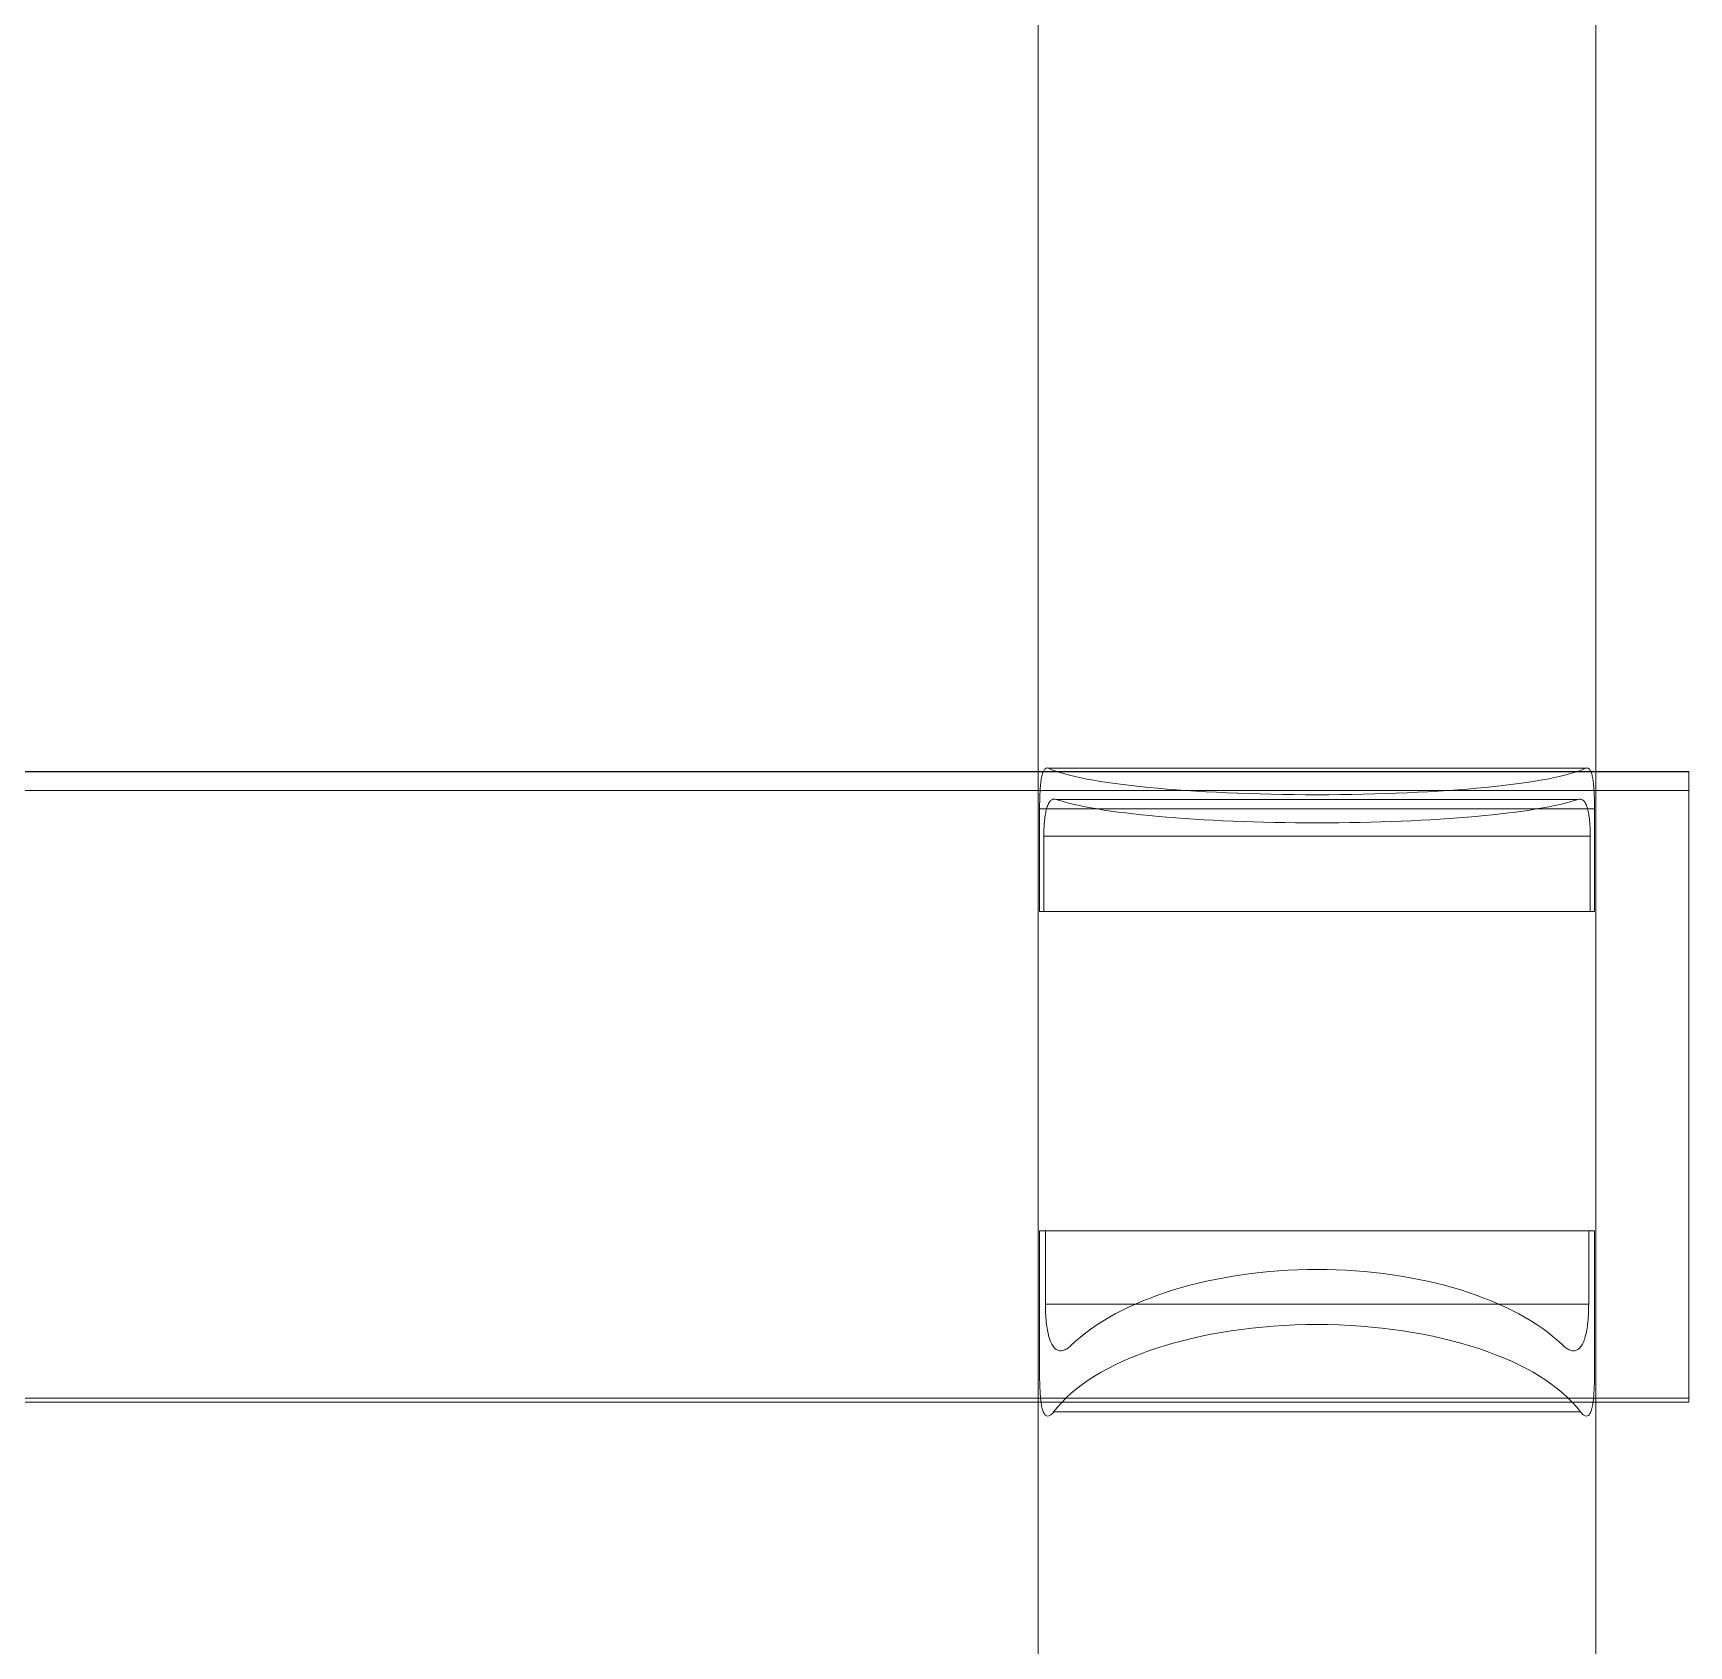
# Model space of a CAD drawing. Header units: millimetres. Extents: x -217756 to 263180, y 55413 to 130608.
# Drawn here: x -207907.2 to -207818.1, y 116898 to 116984.8 of the extents above; entities that cross this region are included whole.
import ezdxf

# ---------------------------------------------------------------- set-up
doc = ezdxf.new("R2010")
doc.units = ezdxf.units.MM
doc.layers.add('ТХ_пищеблок', color=30, linetype='Continuous', lineweight=20)

msp = doc.modelspace()

# ---------------------------------------------------------------- linework, layer by layer
at = {"layer": 'ТХ_пищеблок', "color": 230, "extrusion": (-1, 2.44929e-16, 3.40358e-28)}
for p, q in [((-207853.122, 116721.502, -147.225), (-207853.122, 117071.502, -147.225)), ((-207853.122, 117052.332, -203.425), (-207853.122, 116741.087, -230.655))]:
    msp.add_line(p, q, dxfattribs=at)
at = {"layer": 'ТХ_пищеблок', "color": 230}
for p, q in [((-207853.122, 116721.502, -147.225), (-207853.122, 117071.502, -147.225)), ((-207823.122, 117071.502, -147.225), (-207823.122, 116721.502, -147.225)), ((-207853.122, 117031.104, -917.225), (-207853.122, 116945.029, -917.225)), ((-207823.122, 116945.029, -917.225), (-207823.122, 117031.104, -917.225)), ((-209318.122, 116945.029, -917.225), (-207818.122, 116945.029, -917.225)), ((-209318.122, 116945.012, -143.467), (-207818.122, 116945.012, -143.467)), ((-209284.182, 116945.012, -917.225), (-207852.062, 116945.012, -917.225)), ((-207852.568, 116945.207, -143.186), (-207823.676, 116945.207, -143.186)), ((-207818.122, 116945.029, -917.225), (-207818.122, 116911.104, -917.225)), ((-209318.122, 116944.021, -143.596), (-207818.122, 116944.021, -143.596)), ((-207852.171, 116943.536, -141.968), (-207824.073, 116943.536, -141.968)), ((-207853.047, 116943.029, -145.725), (-207823.197, 116943.029, -145.725)), ((-207853.047, 116943.029, -145.725), (-207853.047, 116937.505, -145.725)), ((-207853.047, 116943.029, -145.725), (-207823.197, 116943.029, -145.725)), ((-207853.047, 116943.029, -145.725), (-207853.047, 116937.505, -145.725)), ((-207823.197, 116937.505, -145.725), (-207823.197, 116943.029, -145.725)), ((-207823.197, 116937.505, -145.725), (-207823.197, 116943.029, -145.725)), ((-207818.122, 116943.029, -144.725), (-207818.122, 116939.005, -144.725)), ((-207852.819, 116941.553, -144.225), (-207823.425, 116941.553, -144.225)), ((-207852.819, 116937.505, -144.225), (-207852.819, 116941.553, -144.225)), ((-207823.425, 116941.553, -144.225), (-207823.425, 116937.505, -144.225)), ((-207853.047, 116937.505, -145.725), (-207823.197, 116937.505, -145.725)), ((-207853.047, 116920.321, -145.725), (-207823.197, 116920.321, -145.725)), ((-207853.047, 116920.321, -145.725), (-207853.047, 116913.104, -145.725)), ((-207853.047, 116920.321, -145.725), (-207853.047, 116913.104, -145.725)), ((-207852.732, 116916.376, -143.825), (-207852.732, 116920.321, -143.825)), ((-207823.512, 116920.321, -143.825), (-207823.512, 116916.376, -143.825)), ((-207823.197, 116913.104, -145.725), (-207823.197, 116920.321, -145.725)), ((-207823.197, 116913.104, -145.725), (-207823.197, 116920.321, -145.725)), ((-207818.122, 116917.526, -144.725), (-207818.122, 116913.104, -144.725)), ((-207852.732, 116916.376, -143.825), (-207823.512, 116916.376, -143.825)), ((-209318.122, 116911.325, -142.81), (-207818.122, 116911.325, -142.81)), ((-209318.122, 116911.104, -917.225), (-207818.122, 116911.104, -917.225)), ((-207853.122, 116911.104, -917.225), (-207853.122, 116825.029, -917.225)), ((-207852.293, 116910.583, -142.308), (-207823.951, 116910.583, -142.308)), ((-207823.122, 116825.029, -917.225), (-207823.122, 116911.104, -917.225))]:
    msp.add_line(p, q, dxfattribs=at)
at = {"layer": 'ТХ_пищеблок', "color": 230, "extrusion": (1, -2.44929e-16, -7.99494e-29)}
for p, q in [((-207823.122, 117071.502, -147.225), (-207823.122, 116721.502, -147.225)), ((-207823.122, 116741.087, -230.655), (-207823.122, 117052.332, -203.425))]:
    msp.add_line(p, q, dxfattribs=at)
at = {"layer": 'ТХ_пищеблок', "color": 230, "extrusion": (2.1347e-17, 0.087156, -0.996195)}
for p, q in [((-207853.122, 117052.332, -203.425), (-207853.122, 116741.087, -230.655)), ((-207823.122, 116741.087, -230.655), (-207823.122, 117052.332, -203.425))]:
    msp.add_line(p, q, dxfattribs=at)
at = {"layer": 'ТХ_пищеблок', "color": 230, "extrusion": (2.42891e-16, 0.991677, 0.128754)}
for p, q in [((-209318.122, 116945.012, -143.467), (-207818.122, 116945.012, -143.467)), ((-207818.122, 116945.012, -143.467), (-207818.122, 116942.906, -127.244))]:
    msp.add_line(p, q, dxfattribs=at)
at = {"layer": 'ТХ_пищеблок', "color": 230, "extrusion": (-2.42893e-16, -0.991687, -0.128676)}
msp.add_line((-207852.568, 116945.207, -143.186), (-207823.676, 116945.207, -143.186), dxfattribs=at)
at = {"layer": 'ТХ_пищеблок', "color": 230, "extrusion": (1, -2.44929e-16, 8.92676e-27)}
for p, q in [((-207818.122, 116945.012, -143.467), (-207818.122, 116942.906, -127.244)), ((-207818.122, 116941.914, -127.373), (-207818.122, 116944.021, -143.596)), ((-207818.122, 116939.005, -145.725), (-207818.122, 116943.029, -145.725)), ((-207818.122, 116943.029, -144.725), (-207818.122, 116939.005, -144.725)), ((-207818.122, 116939.005, -144.725), (-207818.122, 116939.005, -145.725)), ((-207818.122, 116912.215, -143.268), (-207818.122, 116922.164, -123.922)), ((-207818.122, 116921.275, -123.465), (-207818.122, 116911.325, -142.81)), ((-207818.122, 116917.526, -144.725), (-207818.122, 116913.104, -144.725)), ((-207818.122, 116917.526, -145.725), (-207818.122, 116917.526, -144.725)), ((-207818.122, 116913.104, -145.725), (-207818.122, 116917.526, -145.725))]:
    msp.add_line(p, q, dxfattribs=at)
at = {"layer": 'ТХ_пищеблок', "color": 230, "extrusion": (-2.42891e-16, -0.991677, -0.128754)}
for p in [(-209318.122, 116944.021, -143.596), (-207818.122, 116941.914, -127.373)]:
    msp.add_line(p, (-207818.122, 116944.021, -143.596), dxfattribs=at)
at = {"layer": 'ТХ_пищеблок', "color": 230, "extrusion": (2.42898e-16, 0.991708, 0.128509)}
msp.add_line((-207852.171, 116943.536, -141.968), (-207824.073, 116943.536, -141.968), dxfattribs=at)
at = {"layer": 'ТХ_пищеблок', "color": 230, "extrusion": (0, 0, -1)}
for p, q in [((-207818.122, 116939.005, -145.725), (-207818.122, 116943.029, -145.725)), ((-207852.819, 116937.505, -144.225), (-207852.819, 116941.553, -144.225)), ((-207852.819, 116941.553, -144.225), (-207823.425, 116941.553, -144.225)), ((-207823.425, 116941.553, -144.225), (-207823.425, 116937.505, -144.225)), ((-207852.819, 116937.505, -144.225), (-207823.425, 116937.505, -144.225)), ((-207852.732, 116916.376, -143.825), (-207852.732, 116920.321, -143.825)), ((-207852.732, 116920.321, -143.825), (-207823.512, 116920.321, -143.825)), ((-207823.512, 116920.321, -143.825), (-207823.512, 116916.376, -143.825)), ((-207852.732, 116916.376, -143.825), (-207823.512, 116916.376, -143.825))]:
    msp.add_line(p, q, dxfattribs=at)
at = {"layer": 'ТХ_пищеблок', "color": 230, "extrusion": (-2.44929e-16, -1, 0)}
for p, q in [((-207818.122, 116939.005, -144.725), (-207818.122, 116939.005, -145.725)), ((-207853.047, 116920.321, -145.725), (-207823.197, 116920.321, -145.725)), ((-207852.732, 116920.321, -143.825), (-207823.512, 116920.321, -143.825))]:
    msp.add_line(p, q, dxfattribs=at)
at = {"layer": 'ТХ_пищеблок', "color": 230, "extrusion": (2.44929e-16, 1, 0)}
for p, q in [((-207853.047, 116937.505, -145.725), (-207823.197, 116937.505, -145.725)), ((-207852.819, 116937.505, -144.225), (-207823.425, 116937.505, -144.225)), ((-207818.122, 116917.526, -145.725), (-207818.122, 116917.526, -144.725))]:
    msp.add_line(p, q, dxfattribs=at)
at = {"layer": 'ТХ_пищеблок', "color": 230, "extrusion": (2.17808e-16, 0.889269, -0.457385)}
msp.add_line((-207818.122, 116912.215, -143.268), (-207818.122, 116922.164, -123.922), dxfattribs=at)
at = {"layer": 'ТХ_пищеблок', "color": 230, "extrusion": (-2.17808e-16, -0.889269, 0.457385)}
for p in [(-207818.122, 116921.275, -123.465), (-209318.122, 116911.325, -142.81)]:
    msp.add_line(p, (-207818.122, 116911.325, -142.81), dxfattribs=at)
at = {"layer": 'ТХ_пищеблок', "color": 230, "extrusion": (-2.51863e-29, -1.02831e-13, -1)}
msp.add_line((-207818.122, 116913.104, -145.725), (-207818.122, 116917.526, -145.725), dxfattribs=at)
at = {"layer": 'ТХ_пищеблок', "color": 230, "extrusion": (2.21972e-16, 0.906268, -0.422705)}
msp.add_line((-207852.293, 116910.583, -142.308), (-207823.951, 116910.583, -142.308), dxfattribs=at)
at = {"layer": 'ТХ_пищеблок', "color": 230, "extrusion": (-1, 2.44929e-16, 0)}
for centre, radius, start, end in [((-116943.029, -143.725, 207818.122), 2, 172.60241, 270), ((-116943.029, -143.725, 207818.122), 2, 172.60241, 270), ((-116931.502, -128.725, 207818.122), 11.5, 27.21848, 172.60241), ((-116931.502, -128.725, 207818.122), 11.5, 27.21848, 172.60241), ((-116913.104, -143.725, 207818.122), 2, 270, 27.21848), ((-116913.104, -143.725, 207818.122), 2, 270, 27.21848)]:
    msp.add_arc(centre, radius, start, end, dxfattribs=at)
at = {"layer": 'ТХ_пищеблок', "color": 230, "extrusion": (1, -2.44929e-16, 0)}
for centre, radius, start, end in [((116943.029, -143.725, -207818.122), 2, 270, 7.39759), ((116943.029, -143.725, -207818.122), 2, 270, 7.39759), ((116943.029, -143.725, -207818.122), 1, 270, 7.39759), ((116943.029, -143.725, -207818.122), 1, 270, 7.39759), ((116943.029, -143.725, -207818.122), 1, 270, 7.39759), ((116943.029, -143.725, -207818.122), 1, 270, 7.39759), ((116931.502, -128.725, -207818.122), 11.5, 7.39759, 152.78152), ((116931.502, -128.725, -207818.122), 11.5, 7.39759, 152.78152), ((116931.502, -128.725, -207818.122), 10.5, 7.39759, 152.78152), ((116931.502, -128.725, -207818.122), 10.5, 7.39759, 152.78152), ((116931.502, -128.725, -207818.122), 10.5, 7.39759, 152.78152), ((116931.502, -128.725, -207818.122), 10.5, 7.39759, 152.78152), ((116913.104, -143.725, -207818.122), 1, 152.78152, 270), ((116913.104, -143.725, -207818.122), 1, 152.78152, 270), ((116913.104, -143.725, -207818.122), 2, 152.78152, 270), ((116913.104, -143.725, -207818.122), 1, 152.78152, 270), ((116913.104, -143.725, -207818.122), 1, 152.78152, 270), ((116913.104, -143.725, -207818.122), 2, 152.78152, 270)]:
    msp.add_arc(centre, radius, start, end, dxfattribs=at)
at = {"layer": 'ТХ_пищеблок', "color": 230, "extrusion": (2.44929e-16, 1, 0)}
for start, end in [(5.73917, 11.53696), (5.73917, 11.53696), (5.73917, 11.53696), (5.73917, 11.53696), (168.46304, 174.26083), (168.46304, 174.26083), (168.46304, 174.26083), (168.46304, 174.26083)]:
    msp.add_arc((207838.122, -147.225, 116937.505), 15, start, end, dxfattribs=at)
at = {"layer": 'ТХ_пищеблок', "color": 230, "extrusion": (-2.44929e-16, -1, 0)}
for start, end in [(166.8991, 174.26083), (166.8991, 174.26083), (166.8991, 174.26083), (166.8991, 174.26083), (5.73917, 13.1009), (5.73917, 13.1009), (5.73917, 13.1009), (5.73917, 13.1009)]:
    msp.add_arc((-207838.122, -147.225, -116920.321), 15, start, end, dxfattribs=at)
at = {"layer": 'ТХ_пищеблок', "color": 230, "extrusion": (-2.42893e-16, -0.991687, -0.128676)}
msp.add_ellipse((-207838.122, 116945.731, -147.225), major_axis=(0, -1.946, 15), ratio=0.991687, start_param=-1.298155, end_param=1.298155, dxfattribs=at)
msp.add_ellipse((-207838.122, 116945.731, -147.225), major_axis=(0, -1.946, 15), ratio=0.991687, start_param=-1.298155, end_param=1.298155, dxfattribs=at)
at = {"layer": 'ТХ_пищеблок', "color": 230, "extrusion": (2.42898e-16, 0.991708, 0.128509)}
msp.add_ellipse((-207838.122, 116944.218, -147.225), major_axis=(0, -1.944, 15), ratio=0.991708, start_param=-1.212726, end_param=1.212726, dxfattribs=at)
msp.add_ellipse((-207838.122, 116944.218, -147.225), major_axis=(0, -1.944, 15), ratio=0.991708, start_param=-1.212726, end_param=1.212726, dxfattribs=at)
at = {"layer": 'ТХ_пищеблок', "color": 230, "extrusion": (-2.17766e-16, -0.889097, 0.457719)}
msp.add_ellipse((-207838.122, 116910.526, -147.225), major_axis=(0, 7.722, 15), ratio=0.889097, start_param=-1.081936, end_param=1.081936, dxfattribs=at)
msp.add_ellipse((-207838.122, 116910.526, -147.225), major_axis=(0, 7.722, 15), ratio=0.889097, start_param=-1.081936, end_param=1.081936, dxfattribs=at)
at = {"layer": 'ТХ_пищеблок', "color": 230, "extrusion": (2.21972e-16, 0.906268, -0.422705)}
msp.add_ellipse((-207838.122, 116908.29, -147.225), major_axis=(0, 6.996, 15), ratio=0.906268, start_param=-1.236809, end_param=1.236809, dxfattribs=at)
msp.add_ellipse((-207838.122, 116908.29, -147.225), major_axis=(0, 6.996, 15), ratio=0.906268, start_param=-1.236809, end_param=1.236809, dxfattribs=at)
at = {"layer": 'ТХ_пищеблок', "color": 230}
for points, knots in [([(-207852.568, 116945.207, -143.186), (-207852.595, 116945.219, -143.283), (-207852.621, 116945.226, -143.38), (-207852.682, 116945.226, -143.615), (-207852.717, 116945.212, -143.76), (-207852.783, 116945.156, -144.05), (-207852.813, 116945.113, -144.194), (-207852.868, 116944.998, -144.473), (-207852.892, 116944.926, -144.607), (-207852.934, 116944.759, -144.855), (-207852.952, 116944.664, -144.969), (-207852.981, 116944.463, -145.169), (-207852.993, 116944.351, -145.262), (-207853.014, 116944.106, -145.427), (-207853.022, 116943.973, -145.498), (-207853.035, 116943.697, -145.612), (-207853.04, 116943.552, -145.655), (-207853.045, 116943.281, -145.708), (-207853.046, 116943.153, -145.722), (-207853.047, 116943.029, -145.725)], [10.097756, 10.097756, 10.097756, 10.097756, 10.392581, 10.392581, 10.825142, 10.825142, 11.257703, 11.257703, 11.690264, 11.690264, 12.122826, 12.122826, 12.545997, 12.545997, 12.969168, 12.969168, 13.392339, 13.392339, 13.761999, 13.761999, 13.761999, 13.761999]), ([(-207852.568, 116945.207, -143.186), (-207852.595, 116945.219, -143.283), (-207852.621, 116945.226, -143.38), (-207852.682, 116945.226, -143.615), (-207852.717, 116945.212, -143.76), (-207852.783, 116945.156, -144.05), (-207852.813, 116945.113, -144.194), (-207852.868, 116944.998, -144.473), (-207852.892, 116944.926, -144.607), (-207852.934, 116944.759, -144.855), (-207852.952, 116944.664, -144.969), (-207852.981, 116944.463, -145.169), (-207852.993, 116944.351, -145.262), (-207853.014, 116944.106, -145.427), (-207853.022, 116943.973, -145.498), (-207853.035, 116943.697, -145.612), (-207853.04, 116943.552, -145.655), (-207853.045, 116943.281, -145.708), (-207853.046, 116943.153, -145.722), (-207853.047, 116943.029, -145.725)], [10.097756, 10.097756, 10.097756, 10.097756, 10.392581, 10.392581, 10.825142, 10.825142, 11.257703, 11.257703, 11.690264, 11.690264, 12.122826, 12.122826, 12.545997, 12.545997, 12.969168, 12.969168, 13.392339, 13.392339, 13.761999, 13.761999, 13.761999, 13.761999]), ([(-207823.197, 116943.029, -145.725), (-207823.197, 116943.153, -145.722), (-207823.199, 116943.281, -145.708), (-207823.204, 116943.552, -145.655), (-207823.209, 116943.697, -145.612), (-207823.222, 116943.973, -145.498), (-207823.23, 116944.106, -145.427), (-207823.251, 116944.351, -145.262), (-207823.263, 116944.463, -145.169), (-207823.292, 116944.664, -144.969), (-207823.31, 116944.759, -144.855), (-207823.352, 116944.926, -144.607), (-207823.376, 116944.998, -144.473), (-207823.431, 116945.113, -144.194), (-207823.461, 116945.156, -144.05), (-207823.527, 116945.212, -143.76), (-207823.562, 116945.226, -143.615), (-207823.623, 116945.226, -143.38), (-207823.649, 116945.219, -143.283), (-207823.676, 116945.207, -143.186)], [0.053511, 0.053511, 0.053511, 0.053511, 0.423171, 0.423171, 0.846342, 0.846342, 1.269513, 1.269513, 1.692684, 1.692684, 2.125245, 2.125245, 2.557806, 2.557806, 2.990368, 2.990368, 3.422929, 3.422929, 3.717753, 3.717753, 3.717753, 3.717753]), ([(-207823.197, 116943.029, -145.725), (-207823.197, 116943.153, -145.722), (-207823.199, 116943.281, -145.708), (-207823.204, 116943.552, -145.655), (-207823.209, 116943.697, -145.612), (-207823.222, 116943.973, -145.498), (-207823.23, 116944.106, -145.427), (-207823.251, 116944.351, -145.262), (-207823.263, 116944.463, -145.169), (-207823.292, 116944.664, -144.969), (-207823.31, 116944.759, -144.855), (-207823.352, 116944.926, -144.607), (-207823.376, 116944.998, -144.473), (-207823.431, 116945.113, -144.194), (-207823.461, 116945.156, -144.05), (-207823.527, 116945.212, -143.76), (-207823.562, 116945.226, -143.615), (-207823.623, 116945.226, -143.38), (-207823.649, 116945.219, -143.283), (-207823.676, 116945.207, -143.186)], [0.053511, 0.053511, 0.053511, 0.053511, 0.423171, 0.423171, 0.846342, 0.846342, 1.269513, 1.269513, 1.692684, 1.692684, 2.125245, 2.125245, 2.557806, 2.557806, 2.990368, 2.990368, 3.422929, 3.422929, 3.717753, 3.717753, 3.717753, 3.717753]), ([(-207852.819, 116941.553, -144.225), (-207852.819, 116941.678, -144.225), (-207852.817, 116941.807, -144.213), (-207852.806, 116942.065, -144.163), (-207852.798, 116942.192, -144.125), (-207852.777, 116942.437, -144.024), (-207852.763, 116942.554, -143.961), (-207852.73, 116942.771, -143.817), (-207852.711, 116942.87, -143.735), (-207852.667, 116943.05, -143.558), (-207852.641, 116943.135, -143.455), (-207852.581, 116943.286, -143.233), (-207852.548, 116943.35, -143.113), (-207852.475, 116943.453, -142.864), (-207852.435, 116943.491, -142.735), (-207852.352, 116943.541, -142.478), (-207852.308, 116943.553, -142.349), (-207852.234, 116943.553, -142.14), (-207852.203, 116943.548, -142.054), (-207852.171, 116943.536, -141.968)], [0, 0, 0, 0, 0.375338, 0.375338, 0.750676, 0.750676, 1.126014, 1.126014, 1.501352, 1.501352, 1.895183, 1.895183, 2.289013, 2.289013, 2.682844, 2.682844, 3.076675, 3.076675, 3.345481, 3.345481, 3.345481, 3.345481]), ([(-207852.819, 116941.553, -144.225), (-207852.819, 116941.678, -144.225), (-207852.817, 116941.807, -144.213), (-207852.806, 116942.065, -144.163), (-207852.798, 116942.192, -144.125), (-207852.777, 116942.437, -144.024), (-207852.763, 116942.554, -143.961), (-207852.73, 116942.771, -143.817), (-207852.711, 116942.87, -143.735), (-207852.667, 116943.05, -143.558), (-207852.641, 116943.135, -143.455), (-207852.581, 116943.286, -143.233), (-207852.548, 116943.35, -143.113), (-207852.475, 116943.453, -142.864), (-207852.435, 116943.491, -142.735), (-207852.352, 116943.541, -142.478), (-207852.308, 116943.553, -142.349), (-207852.234, 116943.553, -142.14), (-207852.203, 116943.548, -142.054), (-207852.171, 116943.536, -141.968)], [0, 0, 0, 0, 0.375338, 0.375338, 0.750676, 0.750676, 1.126014, 1.126014, 1.501352, 1.501352, 1.895183, 1.895183, 2.289013, 2.289013, 2.682844, 2.682844, 3.076675, 3.076675, 3.345481, 3.345481, 3.345481, 3.345481]), ([(-207824.073, 116943.536, -141.968), (-207824.041, 116943.548, -142.054), (-207824.01, 116943.553, -142.14), (-207823.936, 116943.553, -142.349), (-207823.892, 116943.541, -142.478), (-207823.809, 116943.491, -142.735), (-207823.769, 116943.453, -142.864), (-207823.696, 116943.35, -143.113), (-207823.662, 116943.286, -143.233), (-207823.603, 116943.135, -143.455), (-207823.577, 116943.05, -143.558), (-207823.533, 116942.87, -143.735), (-207823.514, 116942.771, -143.817), (-207823.481, 116942.554, -143.961), (-207823.467, 116942.437, -144.024), (-207823.446, 116942.192, -144.125), (-207823.438, 116942.065, -144.163), (-207823.427, 116941.807, -144.213), (-207823.425, 116941.678, -144.225), (-207823.425, 116941.553, -144.225)], [-3.345481, -3.345481, -3.345481, -3.345481, -3.076675, -3.076675, -2.682844, -2.682844, -2.289013, -2.289013, -1.895183, -1.895183, -1.501352, -1.501352, -1.126014, -1.126014, -0.750676, -0.750676, -0.375338, -0.375338, 0, 0, 0, 0]), ([(-207824.073, 116943.536, -141.968), (-207824.041, 116943.548, -142.054), (-207824.01, 116943.553, -142.14), (-207823.936, 116943.553, -142.349), (-207823.892, 116943.541, -142.478), (-207823.809, 116943.491, -142.735), (-207823.769, 116943.453, -142.864), (-207823.696, 116943.35, -143.113), (-207823.662, 116943.286, -143.233), (-207823.603, 116943.135, -143.455), (-207823.577, 116943.05, -143.558), (-207823.533, 116942.87, -143.735), (-207823.514, 116942.771, -143.817), (-207823.481, 116942.554, -143.961), (-207823.467, 116942.437, -144.024), (-207823.446, 116942.192, -144.125), (-207823.438, 116942.065, -144.163), (-207823.427, 116941.807, -144.213), (-207823.425, 116941.678, -144.225), (-207823.425, 116941.553, -144.225)], [-3.345481, -3.345481, -3.345481, -3.345481, -3.076675, -3.076675, -2.682844, -2.682844, -2.289013, -2.289013, -1.895183, -1.895183, -1.501352, -1.501352, -1.126014, -1.126014, -0.750676, -0.750676, -0.375338, -0.375338, 0, 0, 0, 0]), ([(-207851.365, 116914.153, -140.181), (-207851.393, 116914.126, -140.233), (-207851.421, 116914.101, -140.286), (-207851.53, 116914.01, -140.498), (-207851.611, 116913.959, -140.662), (-207851.768, 116913.892, -140.994), (-207851.843, 116913.876, -141.162), (-207851.979, 116913.876, -141.478), (-207852.044, 116913.89, -141.639), (-207852.169, 116913.952, -141.961), (-207852.228, 116914, -142.122), (-207852.337, 116914.129, -142.434), (-207852.387, 116914.21, -142.585), (-207852.475, 116914.399, -142.865), (-207852.513, 116914.507, -142.994), (-207852.577, 116914.733, -143.216), (-207852.604, 116914.857, -143.318), (-207852.652, 116915.127, -143.497), (-207852.671, 116915.273, -143.575), (-207852.702, 116915.578, -143.7), (-207852.713, 116915.737, -143.748), (-207852.728, 116916.058, -143.81), (-207852.732, 116916.219, -143.825), (-207852.732, 116916.376, -143.825)], [-5.126797, -5.126797, -5.126797, -5.126797, -4.943207, -4.943207, -4.410378, -4.410378, -3.877548, -3.877548, -3.376648, -3.376648, -2.875748, -2.875748, -2.374848, -2.374848, -1.873948, -1.873948, -1.405461, -1.405461, -0.936974, -0.936974, -0.468487, -0.468487, 0, 0, 0, 0]), ([(-207851.365, 116914.153, -140.181), (-207851.393, 116914.126, -140.233), (-207851.421, 116914.101, -140.286), (-207851.53, 116914.01, -140.498), (-207851.611, 116913.959, -140.662), (-207851.768, 116913.892, -140.994), (-207851.843, 116913.876, -141.162), (-207851.979, 116913.876, -141.478), (-207852.044, 116913.89, -141.639), (-207852.169, 116913.952, -141.961), (-207852.228, 116914, -142.122), (-207852.337, 116914.129, -142.434), (-207852.387, 116914.21, -142.585), (-207852.475, 116914.399, -142.865), (-207852.513, 116914.507, -142.994), (-207852.577, 116914.733, -143.216), (-207852.604, 116914.857, -143.318), (-207852.652, 116915.127, -143.497), (-207852.671, 116915.273, -143.575), (-207852.702, 116915.578, -143.7), (-207852.713, 116915.737, -143.748), (-207852.728, 116916.058, -143.81), (-207852.732, 116916.219, -143.825), (-207852.732, 116916.376, -143.825)], [-5.126797, -5.126797, -5.126797, -5.126797, -4.943207, -4.943207, -4.410378, -4.410378, -3.877548, -3.877548, -3.376648, -3.376648, -2.875748, -2.875748, -2.374848, -2.374848, -1.873948, -1.873948, -1.405461, -1.405461, -0.936974, -0.936974, -0.468487, -0.468487, 0, 0, 0, 0]), ([(-207823.512, 116916.376, -143.825), (-207823.512, 116916.219, -143.825), (-207823.516, 116916.058, -143.81), (-207823.531, 116915.737, -143.748), (-207823.542, 116915.578, -143.7), (-207823.573, 116915.273, -143.575), (-207823.592, 116915.127, -143.497), (-207823.64, 116914.857, -143.318), (-207823.667, 116914.733, -143.216), (-207823.73, 116914.507, -142.994), (-207823.769, 116914.399, -142.865), (-207823.857, 116914.21, -142.585), (-207823.907, 116914.129, -142.434), (-207824.016, 116914, -142.122), (-207824.075, 116913.952, -141.961), (-207824.2, 116913.89, -141.639), (-207824.265, 116913.876, -141.478), (-207824.401, 116913.876, -141.162), (-207824.476, 116913.892, -140.994), (-207824.633, 116913.959, -140.662), (-207824.714, 116914.01, -140.498), (-207824.823, 116914.101, -140.286), (-207824.851, 116914.126, -140.233), (-207824.879, 116914.153, -140.181)], [0, 0, 0, 0, 0.468487, 0.468487, 0.936974, 0.936974, 1.405461, 1.405461, 1.873948, 1.873948, 2.374848, 2.374848, 2.875748, 2.875748, 3.376648, 3.376648, 3.877548, 3.877548, 4.410378, 4.410378, 4.943207, 4.943207, 5.126797, 5.126797, 5.126797, 5.126797]), ([(-207823.512, 116916.376, -143.825), (-207823.512, 116916.219, -143.825), (-207823.516, 116916.058, -143.81), (-207823.531, 116915.737, -143.748), (-207823.542, 116915.578, -143.7), (-207823.573, 116915.273, -143.575), (-207823.592, 116915.127, -143.497), (-207823.64, 116914.857, -143.318), (-207823.667, 116914.733, -143.216), (-207823.73, 116914.507, -142.994), (-207823.769, 116914.399, -142.865), (-207823.857, 116914.21, -142.585), (-207823.907, 116914.129, -142.434), (-207824.016, 116914, -142.122), (-207824.075, 116913.952, -141.961), (-207824.2, 116913.89, -141.639), (-207824.265, 116913.876, -141.478), (-207824.401, 116913.876, -141.162), (-207824.476, 116913.892, -140.994), (-207824.633, 116913.959, -140.662), (-207824.714, 116914.01, -140.498), (-207824.823, 116914.101, -140.286), (-207824.851, 116914.126, -140.233), (-207824.879, 116914.153, -140.181)], [0, 0, 0, 0, 0.468487, 0.468487, 0.936974, 0.936974, 1.405461, 1.405461, 1.873948, 1.873948, 2.374848, 2.374848, 2.875748, 2.875748, 3.376648, 3.376648, 3.877548, 3.877548, 4.410378, 4.410378, 4.943207, 4.943207, 5.126797, 5.126797, 5.126797, 5.126797]), ([(-207853.047, 116913.104, -145.725), (-207853.048, 116912.993, -145.74), (-207853.049, 116912.882, -145.747), (-207853.049, 116912.774, -145.747), (-207853.049, 116912.623, -145.747), (-207853.048, 116912.466, -145.733), (-207853.041, 116912.154, -145.672), (-207853.037, 116912, -145.626), (-207853.023, 116911.702, -145.503), (-207853.014, 116911.56, -145.426), (-207852.992, 116911.297, -145.25), (-207852.978, 116911.176, -145.15), (-207852.947, 116910.96, -144.935), (-207852.927, 116910.858, -144.812), (-207852.881, 116910.678, -144.545), (-207852.855, 116910.601, -144.401), (-207852.794, 116910.478, -144.102), (-207852.76, 116910.431, -143.946), (-207852.687, 116910.371, -143.635), (-207852.648, 116910.357, -143.48), (-207852.566, 116910.357, -143.175), (-207852.52, 116910.372, -143.015), (-207852.424, 116910.435, -142.698), (-207852.373, 116910.483, -142.541), (-207852.312, 116910.558, -142.363), (-207852.303, 116910.57, -142.335), (-207852.293, 116910.583, -142.308)], [-0.323708, -0.323708, -0.323708, -0.323708, 0, 0, 0, 0.454646, 0.454646, 0.909291, 0.909291, 1.363937, 1.363937, 1.818583, 1.818583, 2.283915, 2.283915, 2.749246, 2.749246, 3.214578, 3.214578, 3.67991, 3.67991, 4.162001, 4.162001, 4.644092, 4.644092, 4.733571, 4.733571, 4.733571, 4.733571]), ([(-207853.047, 116913.104, -145.725), (-207853.048, 116912.993, -145.74), (-207853.049, 116912.882, -145.747), (-207853.049, 116912.774, -145.747), (-207853.049, 116912.623, -145.747), (-207853.048, 116912.466, -145.733), (-207853.041, 116912.154, -145.672), (-207853.037, 116912, -145.626), (-207853.023, 116911.702, -145.503), (-207853.014, 116911.56, -145.426), (-207852.992, 116911.297, -145.25), (-207852.978, 116911.176, -145.15), (-207852.947, 116910.96, -144.935), (-207852.927, 116910.858, -144.812), (-207852.881, 116910.678, -144.545), (-207852.855, 116910.601, -144.401), (-207852.794, 116910.478, -144.102), (-207852.76, 116910.431, -143.946), (-207852.687, 116910.371, -143.635), (-207852.648, 116910.357, -143.48), (-207852.566, 116910.357, -143.175), (-207852.52, 116910.372, -143.015), (-207852.424, 116910.435, -142.698), (-207852.373, 116910.483, -142.541), (-207852.312, 116910.558, -142.363), (-207852.303, 116910.57, -142.335), (-207852.293, 116910.583, -142.308)], [-0.323708, -0.323708, -0.323708, -0.323708, 0, 0, 0, 0.454646, 0.454646, 0.909291, 0.909291, 1.363937, 1.363937, 1.818583, 1.818583, 2.283915, 2.283915, 2.749246, 2.749246, 3.214578, 3.214578, 3.67991, 3.67991, 4.162001, 4.162001, 4.644092, 4.644092, 4.733571, 4.733571, 4.733571, 4.733571]), ([(-207823.951, 116910.583, -142.308), (-207823.941, 116910.57, -142.335), (-207823.932, 116910.558, -142.363), (-207823.871, 116910.483, -142.541), (-207823.82, 116910.435, -142.698), (-207823.724, 116910.372, -143.015), (-207823.678, 116910.357, -143.175), (-207823.596, 116910.357, -143.48), (-207823.557, 116910.371, -143.635), (-207823.484, 116910.431, -143.946), (-207823.45, 116910.478, -144.102), (-207823.389, 116910.601, -144.401), (-207823.363, 116910.678, -144.545), (-207823.317, 116910.858, -144.812), (-207823.297, 116910.96, -144.935), (-207823.266, 116911.176, -145.15), (-207823.252, 116911.297, -145.25), (-207823.23, 116911.56, -145.426), (-207823.221, 116911.702, -145.503), (-207823.207, 116912, -145.626), (-207823.203, 116912.154, -145.672), (-207823.196, 116912.466, -145.733), (-207823.195, 116912.623, -145.747), (-207823.195, 116912.774, -145.747), (-207823.195, 116912.882, -145.747), (-207823.196, 116912.993, -145.74), (-207823.197, 116913.104, -145.725)], [-4.733571, -4.733571, -4.733571, -4.733571, -4.644092, -4.644092, -4.162001, -4.162001, -3.67991, -3.67991, -3.214578, -3.214578, -2.749246, -2.749246, -2.283915, -2.283915, -1.818583, -1.818583, -1.363937, -1.363937, -0.909291, -0.909291, -0.454646, -0.454646, 0, 0, 0, 0.323708, 0.323708, 0.323708, 0.323708]), ([(-207823.951, 116910.583, -142.308), (-207823.941, 116910.57, -142.335), (-207823.932, 116910.558, -142.363), (-207823.871, 116910.483, -142.541), (-207823.82, 116910.435, -142.698), (-207823.724, 116910.372, -143.015), (-207823.678, 116910.357, -143.175), (-207823.596, 116910.357, -143.48), (-207823.557, 116910.371, -143.635), (-207823.484, 116910.431, -143.946), (-207823.45, 116910.478, -144.102), (-207823.389, 116910.601, -144.401), (-207823.363, 116910.678, -144.545), (-207823.317, 116910.858, -144.812), (-207823.297, 116910.96, -144.935), (-207823.266, 116911.176, -145.15), (-207823.252, 116911.297, -145.25), (-207823.23, 116911.56, -145.426), (-207823.221, 116911.702, -145.503), (-207823.207, 116912, -145.626), (-207823.203, 116912.154, -145.672), (-207823.196, 116912.466, -145.733), (-207823.195, 116912.623, -145.747), (-207823.195, 116912.774, -145.747), (-207823.195, 116912.882, -145.747), (-207823.196, 116912.993, -145.74), (-207823.197, 116913.104, -145.725)], [-4.733571, -4.733571, -4.733571, -4.733571, -4.644092, -4.644092, -4.162001, -4.162001, -3.67991, -3.67991, -3.214578, -3.214578, -2.749246, -2.749246, -2.283915, -2.283915, -1.818583, -1.818583, -1.363937, -1.363937, -0.909291, -0.909291, -0.454646, -0.454646, 0, 0, 0, 0.323708, 0.323708, 0.323708, 0.323708])]:
    msp.add_open_spline(points, degree=3, knots=knots, dxfattribs=at)

doc.saveas('drawing.dxf')
